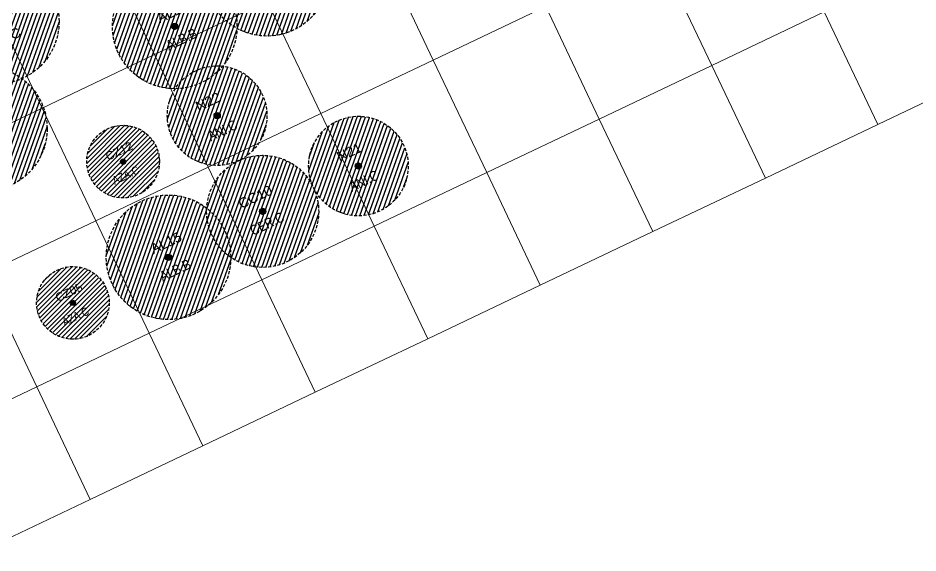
# Model space of a CAD drawing. Header units: metres. Extents: x 679599 to 680038, y 2748524 to 2748844.
# Drawn here: x 679743.4 to 679815.6, y 2748558 to 2748600.9 of the extents above; entities that cross this region are included whole.
import ezdxf

# ---------------------------------------------------------------- set-up
doc = ezdxf.new("R2010")
doc.units = ezdxf.units.M
doc.linetypes.add('HIDDEN', pattern=[0.375, 0.25, -0.125])
doc.layers.add('00-GRID_PLANTATION', color=7, linetype='Continuous', lineweight=0, true_color=0xff9c7a)
for name, color, linetype, true_color in [('SL_TREE_ACACIA_NILOTICA', 7, 'Continuous', 0x264d00), ('SL_TREE_ALBIZIA_LEBBECK', 7, 'Continuous', 0xa3a300), ('SL_TREE_AZADIRACHTA_INDICA', 7, 'Continuous', 0x9ec82d), ('SL_TREE_CERCIDIUM_FLORIDUM', 7, 'Continuous', 0xe0e000), ('SL_TREE_ZIZIPHUS_SPINA', 7, 'Continuous', 0xc6d408)]:
    doc.layers.add(name, color=color, linetype=linetype, true_color=true_color)
for name, color, linetype in [('SL_TREE_CANOPY', 251, 'HIDDEN'), ('SL_TREE_ID', 162, 'Continuous'), ('SL_TREE_LEGEND', 7, 'Continuous'), ('SL_TREE_TRUNK', 251, 'Continuous')]:
    doc.layers.add(name, color=color, linetype=linetype)
doc.styles.get("Standard").update_dxf_attribs({"font": 'arial.ttf'})
doc.styles.add('TER-200', font='ARIALN.TTF', dxfattribs={"height": 1})
pattern_1 = [(45, (0, 0), (-0.2245064030267289, 0.2245064030267289), [])]

# ---------------------------------------------------------------- blocks, each defined once
blk = doc.blocks.new('Albizia_lebbeck')
h = blk.add_hatch()
h.set_pattern_fill('ANSI31', color=256, scale=0.1)
h.set_pattern_definition(pattern_1)
edge = h.paths.add_edge_path()
edge.add_arc((0, 4.656612873077393e-10), 4.999999999981005, -25.44812939262281, 334.5518706073772)
at = {"layer": 'SL_TREE_TRUNK'}
h = blk.add_hatch(color=256, dxfattribs=at)
h.dxf.hatch_style = 1
edge = h.paths.add_edge_path()
edge.add_arc((2.328306436538696e-10, 0), 0.2500003876001918, 0, 360)
at = {"layer": 'SL_TREE_CANOPY', "linetype": 'HIDDEN'}
blk.add_circle((2.328306436538696e-10, 0), 5, dxfattribs=at)
at = {"layer": 'SL_TREE_TRUNK'}
blk.add_circle((2.328306436538696e-10, 0), 0.2500003876001918, dxfattribs=at)
at = {"layer": 'SL_TREE_ID'}
blk.add_attdef('ID', (-0.9810078069718458, 0.7368421231547302), '', height=0.8, rotation=0.000420918299423, dxfattribs=at)
at = {"layer": 'SL_TREE_LEGEND', "insert": (-1.25964832330942, -0.7561016048520699), "char_height": 0.8, "attachment_point": 1, "rotation": 0.012362144525415425, "style": 'TER-200'}
blk.add_mtext_dynamic_manual_height_columns('ALB.B', width=38.77958347063934, gutter_width=12.50001938000959, heights=[0], dxfattribs=at)
blk = doc.blocks.new('Ziziphus_spina_christi')
h = blk.add_hatch()
h.set_pattern_fill('ANSI31', color=256, scale=0.1)
h.set_pattern_definition(pattern_1)
edge = h.paths.add_edge_path()
edge.add_arc((-6.661338147750939e-16, -8.881784197001252e-16), 5.000000000000001, 0, 360)
at = {"layer": 'SL_TREE_TRUNK'}
h = blk.add_hatch(color=256, dxfattribs=at)
h.dxf.hatch_style = 1
edge = h.paths.add_edge_path()
edge.add_arc((0, 0), 0.2500003876001918, 0, 360)
at = {"layer": 'SL_TREE_CANOPY', "linetype": 'HIDDEN'}
blk.add_circle((0, 0), 5, dxfattribs=at)
at = {"layer": 'SL_TREE_TRUNK'}
blk.add_circle((0, 0), 0.2500003876001918, dxfattribs=at)
at = {"layer": 'SL_TREE_ID'}
blk.add_attdef('ID', (-1.090554446818487, 0.7152588476904356), '', height=0.8, rotation=0.000420918299423, dxfattribs=at)
at = {"layer": 'SL_TREE_LEGEND'}
blk.add_attdef('NOMBRE_ESPECIE', (-1.464163609154383, -1.887849904743556), '', height=0.8, rotation=0.000420918299423, dxfattribs=at)
blk = doc.blocks.new('Acacia_nilotica')
h = blk.add_hatch()
h.set_pattern_fill('ANSI31', color=256, scale=0.1)
h.set_pattern_definition(pattern_1)
edge = h.paths.add_edge_path()
edge.add_arc((-6.661338147750939e-16, -8.881784197001252e-16), 3.999999999999999, 0, 360)
at = {"layer": 'SL_TREE_TRUNK'}
h = blk.add_hatch(color=256, dxfattribs=at)
h.dxf.hatch_style = 1
edge = h.paths.add_edge_path()
edge.add_arc((0, 0), 0.2500003876001918, 0, 360)
at = {"layer": 'SL_TREE_CANOPY', "linetype": 'HIDDEN'}
blk.add_circle((0, 0), 4, dxfattribs=at)
at = {"layer": 'SL_TREE_TRUNK'}
blk.add_circle((0, 0), 0.2500003876001918, dxfattribs=at)
at = {"layer": 'SL_TREE_ID'}
blk.add_attdef('ID', (-1.213950848484089, 0.9305009110162956), '', height=0.8, rotation=0.000420918299423, dxfattribs=at)
at = {"layer": 'SL_TREE_LEGEND', "insert": (-1.34179218168218, -0.8530613644979894), "char_height": 0.8, "attachment_point": 1, "style": 'TER-200'}
blk.add_mtext_dynamic_manual_height_columns('ANI.C', width=38.77952334683659, gutter_width=12.5, heights=[0], dxfattribs=at)
blk = doc.blocks.new('cercidium_floridum')
h = blk.add_hatch()
h.set_pattern_fill('ANSI31', color=256, scale=0.1)
h.set_pattern_definition(pattern_1)
edge = h.paths.add_edge_path()
edge.add_arc((0, 9.313225746154785e-10), 4.49999999985001, -25.44812939262281, 334.5518706073772)
at = {"layer": 'SL_TREE_TRUNK'}
h = blk.add_hatch(color=256, dxfattribs=at)
h.dxf.hatch_style = 1
edge = h.paths.add_edge_path()
edge.add_arc((2.328306436538696e-10, 4.656612873077393e-10), 0.2500003876001918, 0, 360)
at = {"layer": 'SL_TREE_CANOPY', "linetype": 'HIDDEN'}
blk.add_circle((2.328306436538696e-10, 4.656612873077393e-10), 4.5, dxfattribs=at)
at = {"layer": 'SL_TREE_TRUNK'}
blk.add_circle((2.328306436538696e-10, 4.656612873077393e-10), 0.2500003876001918, dxfattribs=at)
at = {"layer": 'SL_TREE_ID'}
blk.add_attdef('ID', (-1.470375263044438, 0.9027416517720255), '', height=0.8, rotation=0.000420918299423, dxfattribs=at)
at = {"layer": 'SL_TREE_LEGEND', "insert": (-1.530811281546491, -0.6532864510081708), "char_height": 0.8, "attachment_point": 1, "rotation": 0.012362144525415425, "style": 'TER-200'}
blk.add_mtext_dynamic_manual_height_columns('CER.C', width=38.77958347063934, gutter_width=12.50001938000959, heights=[0], dxfattribs=at)
blk = doc.blocks.new('Azadiracta.C')
h = blk.add_hatch()
h.set_pattern_fill('ANSI31', color=256, scale=0.08333333332694233)
h.set_pattern_definition([(45, (0, 0), (-0.1870886691745925, 0.1870886691745925), [])])
edge = h.paths.add_edge_path()
edge.add_arc((0, 0), 2.916666666442982, 0, 360)
at = {"layer": 'SL_TREE_TRUNK'}
h = blk.add_hatch(color=256, dxfattribs=at)
h.dxf.hatch_style = 1
edge = h.paths.add_edge_path()
edge.add_arc((0, 0), 0.2083336563175156, 0, 360)
at = {"layer": 'SL_TREE_CANOPY', "linetype": 'HIDDEN'}
blk.add_circle((0, 0), 2.916666666442981, dxfattribs=at)
at = {"layer": 'SL_TREE_TRUNK'}
blk.add_circle((0, 0), 0.2083336563175156, dxfattribs=at)
at = {"layer": 'SL_TREE_ID'}
blk.add_attdef('ID', (-1.211006061872467, 0.06308520445600152), '', height=0.6666666666155386, rotation=25.00021045177178, dxfattribs=at)
at = {"layer": 'SL_TREE_LEGEND', "insert": (-0.9512533869128674, -1.267815743107349), "char_height": 0.6666666666155386, "attachment_point": 1, "rotation": 25.385496202403836, "style": 'TER-200'}
blk.add_mtext_dynamic_manual_height_columns('AZA.C', width=32.31626945321876, gutter_width=10.41666666586779, heights=[0], dxfattribs=at)

msp = doc.modelspace()

# ---------------------------------------------------------------- linework, layer by layer
at = {"layer": '00-GRID_PLANTATION'}
for points in [[(679750.0546231552, 2748607.015349553), (679759.0844025937, 2748611.312218563), (679763.3812716041, 2748602.282439125), (679754.351492166, 2748597.985570114)], [(679772.4110510425, 2748606.579308136), (679781.4408304809, 2748610.876177147), (679785.7376994911, 2748601.846397709), (679776.7079200529, 2748597.549528698)], [(679794.7674789293, 2748606.14326672), (679803.7972583674, 2748610.440135731), (679808.0941273781, 2748601.410356293), (679799.0643479399, 2748597.113487281)], [(679741.0248437172, 2748602.718480542), (679750.0546231554, 2748607.015349553), (679754.3514921663, 2748597.985570114), (679745.3217127275, 2748593.688701103)], [(679763.3812716042, 2748602.282439126), (679772.4110510423, 2748606.579308137), (679776.7079200532, 2748597.549528698), (679767.6781406149, 2748593.252659687)], [(679785.7376994911, 2748601.846397709), (679794.7674789296, 2748606.143266719), (679799.0643479401, 2748597.113487281), (679790.034568502, 2748592.81661827)], [(679808.0941273781, 2748601.410356293), (679817.1239068164, 2748605.707225303), (679821.4207758267, 2748596.677445865), (679812.3909963885, 2748592.380576854)], [(679731.9950642787, 2748598.421611532), (679741.0248437175, 2748602.718480542), (679745.3217127277, 2748593.688701104), (679736.2919332894, 2748589.391832093)], [(679754.3514921664, 2748597.985570114), (679763.3812716043, 2748602.282439125), (679767.6781406155, 2748593.252659685), (679758.648361177, 2748588.955790675)], [(679776.7079200532, 2748597.549528698), (679785.7376994913, 2748601.846397709), (679790.0345685022, 2748592.81661827), (679781.0047890635, 2748588.51974926)], [(679799.0643479399, 2748597.113487282), (679808.0941273778, 2748601.410356293), (679812.390996389, 2748592.380576854), (679803.3612169507, 2748588.083707843)], [(679745.3217127279, 2748593.688701103), (679754.3514921663, 2748597.985570114), (679758.648361177, 2748588.955790676), (679749.6185817386, 2748584.658921665)], [(679767.6781406146, 2748593.252659688), (679776.7079200534, 2748597.549528699), (679781.0047890637, 2748588.51974926), (679771.9750096255, 2748584.222880249)], [(679790.0345685022, 2748592.81661827), (679799.0643479404, 2748597.113487281), (679803.3612169513, 2748588.083707843), (679794.3314375125, 2748583.786838832)], [(679736.29193329, 2748589.391832093), (679745.3217127284, 2748593.688701104), (679749.618581739, 2748584.658921666), (679740.5888023005, 2748580.362052654)], [(679758.648361177, 2748588.955790676), (679767.6781406152, 2748593.252659686), (679771.9750096259, 2748584.222880248), (679762.9452301878, 2748579.926011237)], [(679781.0047890637, 2748588.51974926), (679790.034568502, 2748592.816618271), (679794.3314375128, 2748583.786838832), (679785.3016580744, 2748579.489969822)], [(679749.6185817386, 2748584.658921665), (679758.648361177, 2748588.955790676), (679762.9452301876, 2748579.926011237), (679753.9154507495, 2748575.629142226)], [(679771.9750096255, 2748584.22288025), (679781.0047890639, 2748588.519749261), (679785.301658075, 2748579.489969822), (679776.2718786362, 2748575.193100811)], [(679740.5888023007, 2748580.362052655), (679749.6185817388, 2748584.658921666), (679753.9154507497, 2748575.629142227), (679744.8856713114, 2748571.332273216)], [(679762.9452301876, 2748579.926011237), (679771.975009626, 2748584.222880248), (679776.2718786367, 2748575.19310081), (679767.2420991985, 2748570.896231799)], [(679731.5590228627, 2748576.065183643), (679740.5888023011, 2748580.362052654), (679744.8856713118, 2748571.332273215), (679735.8558918735, 2748567.035404204)], [(679753.9154507493, 2748575.629142227), (679762.9452301881, 2748579.926011238), (679767.2420991983, 2748570.896231799), (679758.21231976, 2748566.599362789)], [(679744.8856713112, 2748571.332273217), (679753.9154507496, 2748575.629142228), (679758.2123197602, 2748566.599362789), (679749.1825403218, 2748562.302493779)], [(679735.8558918735, 2748567.035404205), (679744.8856713118, 2748571.332273216), (679749.1825403224, 2748562.302493777), (679740.1527608839, 2748558.005624766)]]:
    msp.add_lwpolyline(points, close=True, dxfattribs=at)

# ---------------------------------------------------------------- block references
at = {"layer": 'SL_TREE_ACACIA_NILOTICA', "rotation": 25.44812939262281}
for p, values in [((679759.3670028325, 2748593.089687472), {'ID': 'N22'}), ((679770.7033623346, 2748589.047170477), {'ID': 'N21'})]:
    msp.add_blockref('Acacia_nilotica', p, dxfattribs=at).add_auto_attribs(values)
at = {"layer": 'SL_TREE_ALBIZIA_LEBBECK', "rotation": 25.44812939262281}
for p, values in [((679755.9617123794, 2748600.245717142), {'ID': 'AL16'}), ((679740.7262104936, 2748592.050599744), {'ID': 'AL14'}), ((679755.4654577748, 2748581.726199877), {'ID': 'AL15'})]:
    msp.add_blockref('Albizia_lebbeck', p, dxfattribs=at).add_auto_attribs(values)
at = {"layer": 'SL_TREE_AZADIRACHTA_INDICA'}
for p, values in [((679751.8184650642, 2748589.401564165), {'ID': 'CZ12'}), ((679747.790147914, 2748578.073791418), {'ID': 'CZ05'})]:
    msp.add_blockref('Azadiracta.C', p, dxfattribs=at).add_auto_attribs(values)
at = {"layer": 'SL_TREE_CERCIDIUM_FLORIDUM', "rotation": 25.44812939262281}
msp.add_blockref('cercidium_floridum', (679763.0194014704, 2748585.414373608), dxfattribs=at).add_auto_attribs({'ID': 'CC10'})
at = {"layer": 'SL_TREE_ZIZIPHUS_SPINA', "rotation": 25.44812939262281}
for p, values in [((679763.3632517847, 2748604.472007094), {'ID': 'Z11', 'NOMBRE_ESPECIE': 'ZIZ.C'}), ((679741.6837314346, 2748600.630431829), {'ID': 'Z09', 'NOMBRE_ESPECIE': 'ZIZ.C'})]:
    msp.add_blockref('Ziziphus_spina_christi', p, dxfattribs=at).add_auto_attribs(values)

doc.saveas('drawing.dxf')
